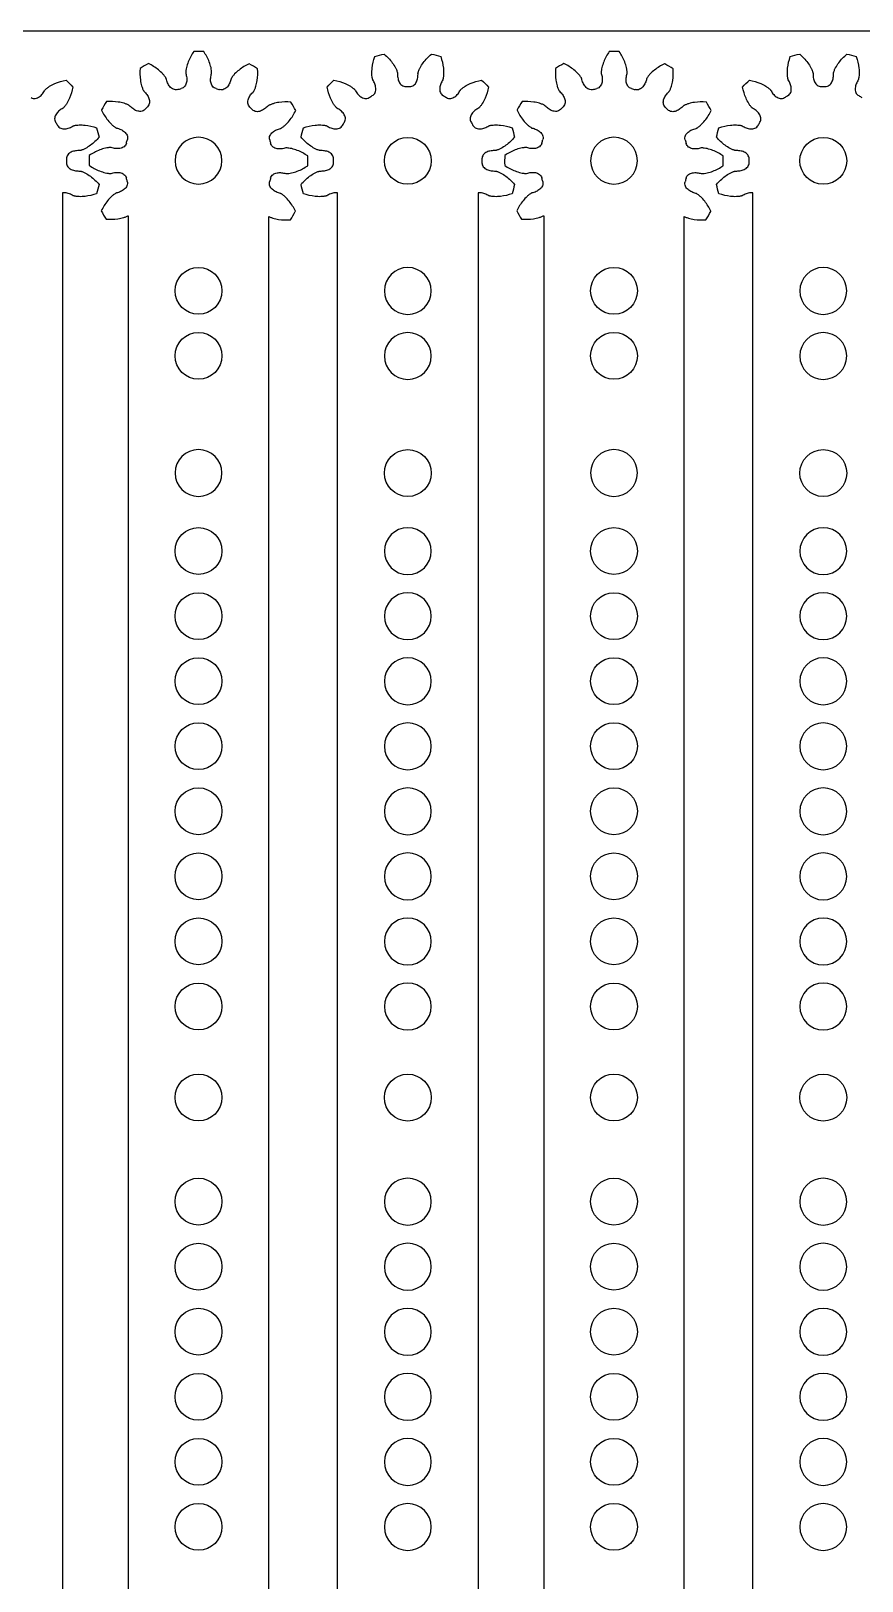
# Model space of a CAD drawing. Header units: millimetres. Extents: x 919 to 1726, y -261 to 19.
# Drawn here: x 1529.1 to 1582.3, y -115.8 to -16.5 of the extents above; entities that cross this region are included whole.
import ezdxf

# ---------------------------------------------------------------- set-up
doc = ezdxf.new("R2010")
doc.units = ezdxf.units.MM
doc.layers.add('1', color=7, linetype='CONTINUOUS', true_color=0xffffff)

msp = doc.modelspace()

# ---------------------------------------------------------------- linework, layer by layer
at = {"layer": '1', "color": 3, "linetype": 'CONTINUOUS'}
for p, q in [((1475.809, -16.515), (1725.809, -16.515)), ((1531.112, -26.88), (1531.112, -149.828)), ((1548.712, -149.828), (1548.712, -26.88)), ((1557.712, -26.88), (1557.712, -149.828)), ((1575.312, -149.828), (1575.312, -26.88)), ((1535.314, -28.346), (1535.314, -149.822)), ((1544.314, -149.822), (1544.314, -28.391)), ((1561.914, -28.346), (1561.914, -149.822)), ((1570.914, -149.822), (1570.914, -28.391))]:
    msp.add_line(p, q, dxfattribs=at)
at = {"layer": '1', "color": 3, "linetype": 'CONTINUOUS', "extrusion": (0, 0, -1)}
for centre in [(-1539.814, -24.822), (-1566.414, -24.822), (-1553.212, -33.162), (-1579.812, -33.162), (-1553.212, -37.328), (-1579.812, -37.328), (-1539.814, -44.822), (-1566.414, -44.822), (-1553.212, -49.828), (-1579.812, -49.828), (-1553.212, -53.995), (-1579.812, -53.995), (-1553.212, -58.162), (-1579.812, -58.162), (-1553.212, -62.328), (-1579.812, -62.328), (-1553.212, -66.495), (-1579.812, -66.495), (-1553.212, -70.662), (-1579.812, -70.662), (-1553.212, -74.828), (-1579.812, -74.828), (-1553.212, -78.995), (-1579.812, -78.995), (-1553.212, -91.495), (-1579.812, -91.495), (-1553.212, -95.662), (-1579.812, -95.662), (-1553.212, -99.828), (-1579.812, -99.828), (-1553.212, -103.995), (-1579.812, -103.995), (-1553.212, -108.162), (-1579.812, -108.162), (-1553.212, -112.328), (-1579.812, -112.328)]:
    msp.add_circle(centre, 1.5, dxfattribs=at)
at = {"layer": '1', "color": 3, "linetype": 'CONTINUOUS'}
for centre in [(1553.212, -24.828), (1579.812, -24.828), (1539.814, -33.155), (1566.414, -33.155), (1539.814, -37.322), (1566.414, -37.322), (1553.212, -44.828), (1579.812, -44.828), (1539.814, -49.822), (1566.414, -49.822), (1539.814, -53.989), (1566.414, -53.989), (1539.814, -58.155), (1566.414, -58.155), (1539.814, -62.322), (1566.414, -62.322), (1539.814, -66.489), (1566.414, -66.489), (1539.814, -70.655), (1566.414, -70.655), (1539.814, -74.822), (1566.414, -74.822), (1539.814, -78.989), (1566.414, -78.989), (1539.814, -84.822), (1553.212, -84.828), (1566.414, -84.822), (1579.812, -84.828), (1539.814, -91.489), (1566.414, -91.489), (1539.814, -95.655), (1566.414, -95.655), (1539.814, -99.822), (1566.414, -99.822), (1539.814, -103.989), (1566.414, -103.989), (1539.814, -108.155), (1566.414, -108.155), (1539.814, -112.322), (1566.414, -112.322)]:
    msp.add_circle(centre, 1.5, dxfattribs=at)
at = {"layer": '1', "color": 3, "linetype": 'CONTINUOUS', "extrusion": (0, 0, -1)}
for centre, start, end in [((-1539.814, -24.822), 73.73832, 76.53408), ((-1539.814, -24.822), 103.73832, 106.53408), ((-1553.212, -24.828), 58.53402, 61.46598), ((-1553.212, -24.828), 88.53402, 91.46598), ((-1553.212, -24.828), 118.53402, 121.46598), ((-1566.414, -24.822), 73.73832, 76.53408), ((-1566.414, -24.822), 103.73832, 106.53408), ((-1579.812, -24.828), 58.53402, 61.46598), ((-1579.812, -24.828), 88.53402, 91.46598), ((-1579.812, -24.828), 118.53402, 121.46598), ((-1539.814, -24.822), 43.73832, 46.67028), ((-1539.814, -24.822), 133.73832, 136.53408), ((-1566.414, -24.822), 43.73832, 46.67028), ((-1566.414, -24.822), 133.73832, 136.53408), ((-1526.612, -24.828), 148.53402, 151.46598), ((-1553.212, -24.828), 28.53402, 31.46598), ((-1553.212, -24.828), 148.53402, 151.46598), ((-1579.812, -24.828), 28.53402, 31.46598), ((-1539.814, -24.822), 13.73832, 16.53408), ((-1539.814, -24.822), 163.73832, 166.53408), ((-1566.414, -24.822), 13.73832, 16.53408), ((-1566.414, -24.822), 163.73832, 166.53408), ((-1526.612, -24.828), 178.53402, 181.46598), ((-1553.212, -24.828), 358.53402, 1.46598), ((-1553.212, -24.828), 178.53402, 181.46598), ((-1579.812, -24.828), 358.53402, 1.46598), ((-1539.814, -24.822), 343.73832, 346.53408), ((-1539.814, -24.822), 193.60212, 196.53408), ((-1566.414, -24.822), 343.73832, 346.53408), ((-1566.414, -24.822), 193.60212, 196.53408)]:
    msp.add_arc(centre, 4.75, start, end, dxfattribs=at)
at = {"layer": '1', "color": 6, "linetype": 'CONTINUOUS'}
for points, knots in [([(1539.512, -17.828), (1539.371, -18.038), (1539.188, -18.371), (1539.05, -18.792), (1539.01, -19.01), (1539, -19.12), (1538.998, -19.175), (1538.998, -19.206), (1538.999, -19.222), (1539, -19.23)], [0, 0, 0, 0, 0.5, 0.75, 0.875, 0.9375, 0.96875, 0.984375, 1, 1, 1, 1]), ([(1540.654, -19.234), (1540.655, -19.226), (1540.656, -19.21), (1540.656, -19.179), (1540.655, -19.124), (1540.645, -19.014), (1540.606, -18.796), (1540.47, -18.375), (1540.289, -18.04), (1540.149, -17.83)], [0, 0, 0, 0, 0.015625, 0.03125, 0.0625, 0.125, 0.25, 0.5, 1, 1, 1, 1]), ([(1566.112, -17.828), (1565.971, -18.038), (1565.788, -18.371), (1565.65, -18.792), (1565.61, -19.01), (1565.6, -19.12), (1565.598, -19.175), (1565.598, -19.206), (1565.599, -19.222), (1565.6, -19.23)], [0, 0, 0, 0, 0.5, 0.75, 0.875, 0.9375, 0.96875, 0.984375, 1, 1, 1, 1]), ([(1567.254, -19.234), (1567.255, -19.226), (1567.256, -19.21), (1567.256, -19.179), (1567.255, -19.124), (1567.245, -19.014), (1567.206, -18.796), (1567.07, -18.375), (1566.889, -18.04), (1566.749, -17.83)], [0, 0, 0, 0, 0.015625, 0.03125, 0.0625, 0.125, 0.25, 0.5, 1, 1, 1, 1]), ([(1537.747, -19.562), (1537.744, -19.555), (1537.737, -19.541), (1537.722, -19.514), (1537.693, -19.466), (1537.629, -19.376), (1537.487, -19.207), (1537.159, -18.91), (1536.834, -18.711), (1536.608, -18.599)], [0, 0, 0, 0, 0.015625, 0.03125, 0.0625, 0.125, 0.25, 0.5, 1, 1, 1, 1]), ([(1543.049, -18.614), (1542.822, -18.725), (1542.497, -18.923), (1542.167, -19.219), (1542.024, -19.386), (1541.96, -19.477), (1541.931, -19.524), (1541.916, -19.551), (1541.908, -19.565), (1541.905, -19.572)], [0, 0, 0, 0, 0.5, 0.75, 0.875, 0.9375, 0.96875, 0.984375, 1, 1, 1, 1]), ([(1550.972, -19.64), (1550.97, -19.633), (1550.965, -19.618), (1550.956, -19.587), (1550.943, -19.534), (1550.925, -19.425), (1550.907, -19.204), (1550.93, -18.762), (1551.021, -18.393), (1551.102, -18.154)], [0, 0, 0, 0, 0.015625, 0.03125, 0.0625, 0.125, 0.25, 0.5, 1, 1, 1, 1]), ([(1551.702, -17.993), (1551.891, -18.159), (1552.155, -18.434), (1552.396, -18.806), (1552.491, -19.005), (1552.529, -19.109), (1552.545, -19.162), (1552.552, -19.192), (1552.556, -19.208), (1552.557, -19.215)], [0, 0, 0, 0, 0.5, 0.75, 0.875, 0.9375, 0.96875, 0.984375, 1, 1, 1, 1]), ([(1553.866, -19.215), (1553.868, -19.208), (1553.871, -19.192), (1553.879, -19.162), (1553.895, -19.109), (1553.933, -19.005), (1554.028, -18.806), (1554.269, -18.434), (1554.532, -18.159), (1554.722, -17.993)], [0, 0, 0, 0, 0.015625, 0.03125, 0.0625, 0.125, 0.25, 0.5, 1, 1, 1, 1]), ([(1555.322, -18.154), (1555.403, -18.393), (1555.493, -18.762), (1555.516, -19.204), (1555.499, -19.425), (1555.48, -19.534), (1555.467, -19.587), (1555.459, -19.618), (1555.454, -19.633), (1555.451, -19.64)], [0, 0, 0, 0, 0.5, 0.75, 0.875, 0.9375, 0.96875, 0.984375, 1, 1, 1, 1]), ([(1564.347, -19.562), (1564.344, -19.555), (1564.337, -19.541), (1564.322, -19.514), (1564.293, -19.466), (1564.229, -19.376), (1564.087, -19.207), (1563.759, -18.91), (1563.434, -18.711), (1563.208, -18.599)], [0, 0, 0, 0, 0.015625, 0.03125, 0.0625, 0.125, 0.25, 0.5, 1, 1, 1, 1]), ([(1569.649, -18.614), (1569.422, -18.725), (1569.097, -18.923), (1568.767, -19.219), (1568.624, -19.386), (1568.56, -19.477), (1568.531, -19.524), (1568.516, -19.551), (1568.508, -19.565), (1568.505, -19.572)], [0, 0, 0, 0, 0.5, 0.75, 0.875, 0.9375, 0.96875, 0.984375, 1, 1, 1, 1]), ([(1577.572, -19.64), (1577.57, -19.633), (1577.565, -19.618), (1577.556, -19.587), (1577.543, -19.534), (1577.525, -19.425), (1577.507, -19.204), (1577.53, -18.762), (1577.621, -18.393), (1577.702, -18.154)], [0, 0, 0, 0, 0.015625, 0.03125, 0.0625, 0.125, 0.25, 0.5, 1, 1, 1, 1]), ([(1578.302, -17.993), (1578.491, -18.159), (1578.755, -18.434), (1578.996, -18.806), (1579.091, -19.005), (1579.129, -19.109), (1579.145, -19.162), (1579.152, -19.192), (1579.156, -19.208), (1579.157, -19.215)], [0, 0, 0, 0, 0.5, 0.75, 0.875, 0.9375, 0.96875, 0.984375, 1, 1, 1, 1]), ([(1580.466, -19.215), (1580.468, -19.208), (1580.471, -19.192), (1580.479, -19.162), (1580.495, -19.109), (1580.533, -19.005), (1580.628, -18.806), (1580.869, -18.434), (1581.132, -18.159), (1581.322, -17.993)], [0, 0, 0, 0, 0.015625, 0.03125, 0.0625, 0.125, 0.25, 0.5, 1, 1, 1, 1]), ([(1581.922, -18.154), (1582.003, -18.393), (1582.093, -18.762), (1582.116, -19.204), (1582.099, -19.425), (1582.08, -19.534), (1582.067, -19.587), (1582.059, -19.618), (1582.054, -19.633), (1582.051, -19.64)], [0, 0, 0, 0, 0.5, 0.75, 0.875, 0.9375, 0.96875, 0.984375, 1, 1, 1, 1]), ([(1529.985, -20.295), (1529.99, -20.289), (1530.001, -20.277), (1530.023, -20.254), (1530.063, -20.217), (1530.148, -20.146), (1530.33, -20.021), (1530.724, -19.82), (1531.09, -19.713), (1531.337, -19.664)], [0, 0, 0, 0, 0.015625, 0.03125, 0.0625, 0.125, 0.25, 0.5, 1, 1, 1, 1]), ([(1536.069, -18.908), (1536.052, -19.159), (1536.059, -19.54), (1536.149, -19.973), (1536.222, -20.182), (1536.268, -20.282), (1536.294, -20.331), (1536.31, -20.358), (1536.319, -20.371), (1536.323, -20.378)], [0, 0, 0, 0, 0.5, 0.75, 0.875, 0.9375, 0.96875, 0.984375, 1, 1, 1, 1]), ([(1538.484, -20.262), (1538.438, -20.275), (1538.343, -20.285), (1538.156, -20.238), (1537.969, -20.083), (1537.826, -19.835), (1537.769, -19.654), (1537.747, -19.562)], [0, 0, 0, 0, 0.125, 0.25, 0.5, 0.75, 1, 1, 1, 1]), ([(1539, -19.23), (1539.027, -19.321), (1539.067, -19.506), (1539.066, -19.792), (1538.98, -20.02), (1538.841, -20.153), (1538.754, -20.192), (1538.708, -20.203)], [0, 0, 0, 0, 0.25, 0.5, 0.75, 0.875, 1, 1, 1, 1]), ([(1540.942, -20.208), (1540.896, -20.197), (1540.808, -20.157), (1540.67, -20.024), (1540.585, -19.796), (1540.585, -19.51), (1540.626, -19.324), (1540.654, -19.234)], [0, 0, 0, 0, 0.125, 0.25, 0.5, 0.75, 1, 1, 1, 1]), ([(1541.905, -19.572), (1541.883, -19.664), (1541.825, -19.845), (1541.681, -20.092), (1541.493, -20.246), (1541.306, -20.292), (1541.211, -20.282), (1541.165, -20.268)], [0, 0, 0, 0, 0.25, 0.5, 0.75, 0.875, 1, 1, 1, 1]), ([(1543.335, -20.403), (1543.34, -20.396), (1543.349, -20.383), (1543.365, -20.356), (1543.391, -20.308), (1543.438, -20.207), (1543.512, -19.999), (1543.606, -19.567), (1543.616, -19.186), (1543.6, -18.934)], [0, 0, 0, 0, 0.015625, 0.03125, 0.0625, 0.125, 0.25, 0.5, 1, 1, 1, 1]), ([(1548.486, -19.664), (1548.734, -19.713), (1549.099, -19.82), (1549.494, -20.021), (1549.676, -20.146), (1549.761, -20.217), (1549.801, -20.254), (1549.823, -20.277), (1549.833, -20.289), (1549.839, -20.295)], [0, 0, 0, 0, 0.5, 0.75, 0.875, 0.9375, 0.96875, 0.984375, 1, 1, 1, 1]), ([(1550.943, -20.655), (1550.984, -20.633), (1551.059, -20.572), (1551.158, -20.408), (1551.182, -20.166), (1551.109, -19.889), (1551.022, -19.721), (1550.972, -19.64)], [0, 0, 0, 0, 0.125, 0.25, 0.5, 0.75, 1, 1, 1, 1]), ([(1552.557, -19.215), (1552.554, -19.31), (1552.563, -19.5), (1552.638, -19.776), (1552.78, -19.973), (1552.948, -20.066), (1553.043, -20.081), (1553.09, -20.08)], [0, 0, 0, 0, 0.25, 0.5, 0.75, 0.875, 1, 1, 1, 1]), ([(1553.333, -20.08), (1553.381, -20.081), (1553.476, -20.066), (1553.644, -19.973), (1553.785, -19.776), (1553.86, -19.5), (1553.869, -19.31), (1553.866, -19.215)], [0, 0, 0, 0, 0.125, 0.25, 0.5, 0.75, 1, 1, 1, 1]), ([(1555.451, -19.64), (1555.402, -19.721), (1555.315, -19.889), (1555.241, -20.166), (1555.265, -20.408), (1555.365, -20.572), (1555.439, -20.633), (1555.481, -20.655)], [0, 0, 0, 0, 0.25, 0.5, 0.75, 0.875, 1, 1, 1, 1]), ([(1556.585, -20.295), (1556.59, -20.289), (1556.601, -20.277), (1556.623, -20.254), (1556.663, -20.217), (1556.748, -20.146), (1556.93, -20.021), (1557.324, -19.82), (1557.69, -19.713), (1557.937, -19.664)], [0, 0, 0, 0, 0.015625, 0.03125, 0.0625, 0.125, 0.25, 0.5, 1, 1, 1, 1]), ([(1562.669, -18.908), (1562.652, -19.159), (1562.659, -19.54), (1562.749, -19.973), (1562.822, -20.182), (1562.868, -20.282), (1562.894, -20.331), (1562.91, -20.358), (1562.919, -20.371), (1562.923, -20.378)], [0, 0, 0, 0, 0.5, 0.75, 0.875, 0.9375, 0.96875, 0.984375, 1, 1, 1, 1]), ([(1565.084, -20.262), (1565.038, -20.275), (1564.943, -20.285), (1564.756, -20.238), (1564.569, -20.083), (1564.426, -19.835), (1564.369, -19.654), (1564.347, -19.562)], [0, 0, 0, 0, 0.125, 0.25, 0.5, 0.75, 1, 1, 1, 1]), ([(1565.6, -19.23), (1565.627, -19.321), (1565.667, -19.506), (1565.666, -19.792), (1565.58, -20.02), (1565.441, -20.153), (1565.354, -20.192), (1565.308, -20.203)], [0, 0, 0, 0, 0.25, 0.5, 0.75, 0.875, 1, 1, 1, 1]), ([(1567.542, -20.208), (1567.496, -20.197), (1567.408, -20.157), (1567.27, -20.024), (1567.185, -19.796), (1567.185, -19.51), (1567.226, -19.324), (1567.254, -19.234)], [0, 0, 0, 0, 0.125, 0.25, 0.5, 0.75, 1, 1, 1, 1]), ([(1568.505, -19.572), (1568.483, -19.664), (1568.425, -19.845), (1568.281, -20.092), (1568.093, -20.246), (1567.906, -20.292), (1567.811, -20.282), (1567.765, -20.268)], [0, 0, 0, 0, 0.25, 0.5, 0.75, 0.875, 1, 1, 1, 1]), ([(1569.935, -20.403), (1569.94, -20.396), (1569.949, -20.383), (1569.965, -20.356), (1569.991, -20.308), (1570.038, -20.207), (1570.112, -19.999), (1570.206, -19.567), (1570.216, -19.186), (1570.2, -18.934)], [0, 0, 0, 0, 0.015625, 0.03125, 0.0625, 0.125, 0.25, 0.5, 1, 1, 1, 1]), ([(1575.086, -19.664), (1575.334, -19.713), (1575.699, -19.82), (1576.094, -20.021), (1576.276, -20.146), (1576.361, -20.217), (1576.401, -20.254), (1576.423, -20.277), (1576.433, -20.289), (1576.439, -20.295)], [0, 0, 0, 0, 0.5, 0.75, 0.875, 0.9375, 0.96875, 0.984375, 1, 1, 1, 1]), ([(1577.543, -20.655), (1577.584, -20.633), (1577.659, -20.572), (1577.758, -20.408), (1577.782, -20.166), (1577.709, -19.889), (1577.622, -19.721), (1577.572, -19.64)], [0, 0, 0, 0, 0.125, 0.25, 0.5, 0.75, 1, 1, 1, 1]), ([(1579.157, -19.215), (1579.154, -19.31), (1579.163, -19.5), (1579.238, -19.776), (1579.38, -19.973), (1579.548, -20.066), (1579.643, -20.081), (1579.69, -20.08)], [0, 0, 0, 0, 0.25, 0.5, 0.75, 0.875, 1, 1, 1, 1]), ([(1579.933, -20.08), (1579.981, -20.081), (1580.076, -20.066), (1580.244, -19.973), (1580.385, -19.776), (1580.46, -19.5), (1580.469, -19.31), (1580.466, -19.215)], [0, 0, 0, 0, 0.125, 0.25, 0.5, 0.75, 1, 1, 1, 1]), ([(1582.051, -19.64), (1582.002, -19.721), (1581.915, -19.889), (1581.841, -20.166), (1581.865, -20.408), (1581.965, -20.572), (1582.039, -20.633), (1582.081, -20.655)], [0, 0, 0, 0, 0.25, 0.5, 0.75, 0.875, 1, 1, 1, 1]), ([(1529.091, -20.777), (1529.132, -20.801), (1529.221, -20.836), (1529.413, -20.84), (1529.635, -20.739), (1529.838, -20.538), (1529.94, -20.378), (1529.985, -20.295)], [0, 0, 0, 0, 0.125, 0.25, 0.5, 0.75, 1, 1, 1, 1]), ([(1531.776, -20.103), (1531.727, -20.35), (1531.621, -20.716), (1531.42, -21.11), (1531.294, -21.292), (1531.224, -21.377), (1531.186, -21.417), (1531.163, -21.439), (1531.151, -21.45), (1531.145, -21.455)], [0, 0, 0, 0, 0.5, 0.75, 0.875, 0.9375, 0.96875, 0.984375, 1, 1, 1, 1]), ([(1536.323, -20.378), (1536.392, -20.443), (1536.519, -20.584), (1536.661, -20.832), (1536.699, -21.073), (1536.645, -21.257), (1536.589, -21.334), (1536.554, -21.367)], [0, 0, 0, 0, 0.25, 0.5, 0.75, 0.875, 1, 1, 1, 1]), ([(1543.098, -21.39), (1543.063, -21.357), (1543.007, -21.279), (1542.955, -21.095), (1542.995, -20.855), (1543.138, -20.607), (1543.266, -20.467), (1543.335, -20.403)], [0, 0, 0, 0, 0.125, 0.25, 0.5, 0.75, 1, 1, 1, 1]), ([(1548.678, -21.455), (1548.672, -21.45), (1548.661, -21.439), (1548.638, -21.417), (1548.6, -21.377), (1548.529, -21.292), (1548.404, -21.11), (1548.203, -20.716), (1548.096, -20.35), (1548.047, -20.103)], [0, 0, 0, 0, 0.015625, 0.03125, 0.0625, 0.125, 0.25, 0.5, 1, 1, 1, 1]), ([(1549.839, -20.295), (1549.883, -20.378), (1549.986, -20.538), (1550.189, -20.739), (1550.41, -20.84), (1550.602, -20.836), (1550.692, -20.801), (1550.732, -20.777)], [0, 0, 0, 0, 0.25, 0.5, 0.75, 0.875, 1, 1, 1, 1]), ([(1555.691, -20.777), (1555.732, -20.801), (1555.821, -20.836), (1556.013, -20.84), (1556.235, -20.739), (1556.438, -20.538), (1556.54, -20.378), (1556.585, -20.295)], [0, 0, 0, 0, 0.125, 0.25, 0.5, 0.75, 1, 1, 1, 1]), ([(1558.376, -20.103), (1558.327, -20.35), (1558.221, -20.716), (1558.02, -21.11), (1557.894, -21.292), (1557.824, -21.377), (1557.786, -21.417), (1557.763, -21.439), (1557.751, -21.45), (1557.745, -21.455)], [0, 0, 0, 0, 0.5, 0.75, 0.875, 0.9375, 0.96875, 0.984375, 1, 1, 1, 1]), ([(1562.923, -20.378), (1562.992, -20.443), (1563.119, -20.584), (1563.261, -20.832), (1563.299, -21.073), (1563.245, -21.257), (1563.189, -21.334), (1563.154, -21.367)], [0, 0, 0, 0, 0.25, 0.5, 0.75, 0.875, 1, 1, 1, 1]), ([(1569.698, -21.39), (1569.663, -21.357), (1569.607, -21.279), (1569.555, -21.095), (1569.595, -20.855), (1569.738, -20.607), (1569.866, -20.467), (1569.935, -20.403)], [0, 0, 0, 0, 0.125, 0.25, 0.5, 0.75, 1, 1, 1, 1]), ([(1575.278, -21.455), (1575.272, -21.45), (1575.261, -21.439), (1575.238, -21.417), (1575.2, -21.377), (1575.129, -21.292), (1575.004, -21.11), (1574.803, -20.716), (1574.696, -20.35), (1574.647, -20.103)], [0, 0, 0, 0, 0.015625, 0.03125, 0.0625, 0.125, 0.25, 0.5, 1, 1, 1, 1]), ([(1576.439, -20.295), (1576.483, -20.378), (1576.586, -20.538), (1576.789, -20.739), (1577.01, -20.84), (1577.202, -20.836), (1577.292, -20.801), (1577.332, -20.777)], [0, 0, 0, 0, 0.25, 0.5, 0.75, 0.875, 1, 1, 1, 1]), ([(1531.145, -21.455), (1531.062, -21.5), (1530.902, -21.602), (1530.701, -21.805), (1530.6, -22.027), (1530.604, -22.219), (1530.639, -22.309), (1530.663, -22.349)], [0, 0, 0, 0, 0.25, 0.5, 0.75, 0.875, 1, 1, 1, 1]), ([(1533.606, -21.587), (1533.717, -21.813), (1533.914, -22.139), (1534.21, -22.468), (1534.378, -22.612), (1534.468, -22.676), (1534.515, -22.705), (1534.543, -22.72), (1534.557, -22.727), (1534.564, -22.731)], [0, 0, 0, 0, 0.5, 0.75, 0.875, 0.9375, 0.96875, 0.984375, 1, 1, 1, 1]), ([(1535.394, -21.3), (1535.388, -21.296), (1535.375, -21.287), (1535.348, -21.271), (1535.299, -21.244), (1535.199, -21.198), (1534.991, -21.123), (1534.558, -21.03), (1534.178, -21.02), (1533.926, -21.036)], [0, 0, 0, 0, 0.015625, 0.03125, 0.0625, 0.125, 0.25, 0.5, 1, 1, 1, 1]), ([(1536.382, -21.538), (1536.349, -21.572), (1536.271, -21.628), (1536.087, -21.681), (1535.847, -21.641), (1535.599, -21.497), (1535.459, -21.369), (1535.394, -21.3)], [0, 0, 0, 0, 0.125, 0.25, 0.5, 0.75, 1, 1, 1, 1]), ([(1544.25, -21.321), (1544.185, -21.39), (1544.044, -21.518), (1543.796, -21.659), (1543.556, -21.699), (1543.371, -21.645), (1543.294, -21.589), (1543.261, -21.554)], [0, 0, 0, 0, 0.25, 0.5, 0.75, 0.875, 1, 1, 1, 1]), ([(1545.719, -21.064), (1545.467, -21.047), (1545.087, -21.055), (1544.654, -21.146), (1544.445, -21.22), (1544.345, -21.266), (1544.296, -21.292), (1544.269, -21.308), (1544.256, -21.317), (1544.25, -21.321)], [0, 0, 0, 0, 0.5, 0.75, 0.875, 0.9375, 0.96875, 0.984375, 1, 1, 1, 1]), ([(1545.073, -22.756), (1545.08, -22.752), (1545.094, -22.745), (1545.122, -22.73), (1545.169, -22.701), (1545.26, -22.638), (1545.428, -22.495), (1545.726, -22.167), (1545.924, -21.842), (1546.037, -21.616)], [0, 0, 0, 0, 0.015625, 0.03125, 0.0625, 0.125, 0.25, 0.5, 1, 1, 1, 1]), ([(1549.16, -22.349), (1549.185, -22.309), (1549.219, -22.219), (1549.223, -22.027), (1549.123, -21.805), (1548.921, -21.602), (1548.762, -21.5), (1548.678, -21.455)], [0, 0, 0, 0, 0.125, 0.25, 0.5, 0.75, 1, 1, 1, 1]), ([(1557.745, -21.455), (1557.662, -21.5), (1557.502, -21.602), (1557.301, -21.805), (1557.2, -22.027), (1557.204, -22.219), (1557.239, -22.309), (1557.263, -22.349)], [0, 0, 0, 0, 0.25, 0.5, 0.75, 0.875, 1, 1, 1, 1]), ([(1560.206, -21.587), (1560.317, -21.813), (1560.514, -22.139), (1560.81, -22.468), (1560.978, -22.612), (1561.068, -22.676), (1561.115, -22.705), (1561.143, -22.72), (1561.157, -22.727), (1561.164, -22.731)], [0, 0, 0, 0, 0.5, 0.75, 0.875, 0.9375, 0.96875, 0.984375, 1, 1, 1, 1]), ([(1561.994, -21.3), (1561.988, -21.296), (1561.975, -21.287), (1561.948, -21.271), (1561.899, -21.244), (1561.799, -21.198), (1561.591, -21.123), (1561.158, -21.03), (1560.778, -21.02), (1560.526, -21.036)], [0, 0, 0, 0, 0.015625, 0.03125, 0.0625, 0.125, 0.25, 0.5, 1, 1, 1, 1]), ([(1562.982, -21.538), (1562.949, -21.572), (1562.871, -21.628), (1562.687, -21.681), (1562.447, -21.641), (1562.199, -21.497), (1562.059, -21.369), (1561.994, -21.3)], [0, 0, 0, 0, 0.125, 0.25, 0.5, 0.75, 1, 1, 1, 1]), ([(1570.85, -21.321), (1570.785, -21.39), (1570.644, -21.518), (1570.396, -21.659), (1570.156, -21.699), (1569.971, -21.645), (1569.894, -21.589), (1569.861, -21.554)], [0, 0, 0, 0, 0.25, 0.5, 0.75, 0.875, 1, 1, 1, 1]), ([(1572.319, -21.064), (1572.067, -21.047), (1571.687, -21.055), (1571.254, -21.146), (1571.045, -21.22), (1570.945, -21.266), (1570.896, -21.292), (1570.869, -21.308), (1570.856, -21.317), (1570.85, -21.321)], [0, 0, 0, 0, 0.5, 0.75, 0.875, 0.9375, 0.96875, 0.984375, 1, 1, 1, 1]), ([(1571.673, -22.756), (1571.68, -22.752), (1571.694, -22.745), (1571.722, -22.73), (1571.769, -22.701), (1571.86, -22.638), (1572.028, -22.495), (1572.326, -22.167), (1572.524, -21.842), (1572.637, -21.616)], [0, 0, 0, 0, 0.015625, 0.03125, 0.0625, 0.125, 0.25, 0.5, 1, 1, 1, 1]), ([(1575.76, -22.349), (1575.785, -22.309), (1575.819, -22.219), (1575.823, -22.027), (1575.723, -21.805), (1575.521, -21.602), (1575.362, -21.5), (1575.278, -21.455)], [0, 0, 0, 0, 0.125, 0.25, 0.5, 0.75, 1, 1, 1, 1]), ([(1530.785, -22.559), (1530.807, -22.601), (1530.868, -22.676), (1531.032, -22.775), (1531.274, -22.799), (1531.551, -22.726), (1531.72, -22.639), (1531.8, -22.589)], [0, 0, 0, 0, 0.125, 0.25, 0.5, 0.75, 1, 1, 1, 1]), ([(1531.8, -22.589), (1531.807, -22.586), (1531.822, -22.581), (1531.853, -22.573), (1531.906, -22.56), (1532.015, -22.541), (1532.236, -22.524), (1532.678, -22.547), (1533.048, -22.637), (1533.286, -22.719)], [0, 0, 0, 0, 0.015625, 0.03125, 0.0625, 0.125, 0.25, 0.5, 1, 1, 1, 1]), ([(1534.564, -22.731), (1534.656, -22.753), (1534.837, -22.81), (1535.084, -22.955), (1535.238, -23.143), (1535.284, -23.329), (1535.274, -23.425), (1535.26, -23.47)], [0, 0, 0, 0, 0.25, 0.5, 0.75, 0.875, 1, 1, 1, 1]), ([(1544.374, -23.492), (1544.36, -23.446), (1544.351, -23.351), (1544.397, -23.165), (1544.552, -22.977), (1544.8, -22.834), (1544.981, -22.777), (1545.073, -22.756)], [0, 0, 0, 0, 0.125, 0.25, 0.5, 0.75, 1, 1, 1, 1]), ([(1546.537, -22.719), (1546.776, -22.637), (1547.146, -22.547), (1547.588, -22.524), (1547.808, -22.541), (1547.917, -22.56), (1547.971, -22.573), (1548.001, -22.581), (1548.016, -22.586), (1548.024, -22.589)], [0, 0, 0, 0, 0.5, 0.75, 0.875, 0.9375, 0.96875, 0.984375, 1, 1, 1, 1]), ([(1548.024, -22.589), (1548.104, -22.639), (1548.273, -22.726), (1548.549, -22.799), (1548.792, -22.775), (1548.956, -22.676), (1549.016, -22.601), (1549.039, -22.559)], [0, 0, 0, 0, 0.25, 0.5, 0.75, 0.875, 1, 1, 1, 1]), ([(1557.385, -22.559), (1557.407, -22.601), (1557.468, -22.676), (1557.632, -22.775), (1557.874, -22.799), (1558.151, -22.726), (1558.32, -22.639), (1558.4, -22.589)], [0, 0, 0, 0, 0.125, 0.25, 0.5, 0.75, 1, 1, 1, 1]), ([(1558.4, -22.589), (1558.407, -22.586), (1558.422, -22.581), (1558.453, -22.573), (1558.506, -22.56), (1558.615, -22.541), (1558.836, -22.524), (1559.278, -22.547), (1559.648, -22.637), (1559.886, -22.719)], [0, 0, 0, 0, 0.015625, 0.03125, 0.0625, 0.125, 0.25, 0.5, 1, 1, 1, 1]), ([(1561.164, -22.731), (1561.256, -22.753), (1561.437, -22.81), (1561.684, -22.955), (1561.838, -23.143), (1561.884, -23.329), (1561.874, -23.425), (1561.86, -23.47)], [0, 0, 0, 0, 0.25, 0.5, 0.75, 0.875, 1, 1, 1, 1]), ([(1570.974, -23.492), (1570.96, -23.446), (1570.951, -23.351), (1570.997, -23.165), (1571.152, -22.977), (1571.4, -22.834), (1571.581, -22.777), (1571.673, -22.756)], [0, 0, 0, 0, 0.125, 0.25, 0.5, 0.75, 1, 1, 1, 1]), ([(1573.137, -22.719), (1573.376, -22.637), (1573.746, -22.547), (1574.188, -22.524), (1574.408, -22.541), (1574.517, -22.56), (1574.571, -22.573), (1574.601, -22.581), (1574.616, -22.586), (1574.624, -22.589)], [0, 0, 0, 0, 0.5, 0.75, 0.875, 0.9375, 0.96875, 0.984375, 1, 1, 1, 1]), ([(1574.624, -22.589), (1574.704, -22.639), (1574.873, -22.726), (1575.149, -22.799), (1575.392, -22.775), (1575.556, -22.676), (1575.616, -22.601), (1575.639, -22.559)], [0, 0, 0, 0, 0.25, 0.5, 0.75, 0.875, 1, 1, 1, 1]), ([(1533.447, -23.318), (1533.281, -23.508), (1533.006, -23.771), (1532.634, -24.012), (1532.435, -24.107), (1532.331, -24.145), (1532.278, -24.161), (1532.248, -24.169), (1532.232, -24.172), (1532.225, -24.174)], [0, 0, 0, 0, 0.5, 0.75, 0.875, 0.9375, 0.96875, 0.984375, 1, 1, 1, 1]), ([(1535.2, -23.694), (1535.188, -23.74), (1535.149, -23.827), (1535.016, -23.965), (1534.788, -24.05), (1534.501, -24.05), (1534.316, -24.009), (1534.226, -23.982)], [0, 0, 0, 0, 0.125, 0.25, 0.5, 0.75, 1, 1, 1, 1]), ([(1545.406, -24.008), (1545.315, -24.035), (1545.13, -24.075), (1544.843, -24.074), (1544.616, -23.988), (1544.483, -23.85), (1544.444, -23.762), (1544.433, -23.716)], [0, 0, 0, 0, 0.25, 0.5, 0.75, 0.875, 1, 1, 1, 1]), ([(1547.599, -24.174), (1547.591, -24.172), (1547.576, -24.169), (1547.545, -24.161), (1547.492, -24.145), (1547.389, -24.107), (1547.189, -24.012), (1546.818, -23.771), (1546.543, -23.508), (1546.377, -23.318)], [0, 0, 0, 0, 0.015625, 0.03125, 0.0625, 0.125, 0.25, 0.5, 1, 1, 1, 1]), ([(1560.047, -23.318), (1559.881, -23.508), (1559.606, -23.771), (1559.234, -24.012), (1559.035, -24.107), (1558.931, -24.145), (1558.878, -24.161), (1558.848, -24.169), (1558.832, -24.172), (1558.825, -24.174)], [0, 0, 0, 0, 0.5, 0.75, 0.875, 0.9375, 0.96875, 0.984375, 1, 1, 1, 1]), ([(1561.8, -23.694), (1561.788, -23.74), (1561.749, -23.827), (1561.616, -23.965), (1561.388, -24.05), (1561.101, -24.05), (1560.916, -24.009), (1560.826, -23.982)], [0, 0, 0, 0, 0.125, 0.25, 0.5, 0.75, 1, 1, 1, 1]), ([(1572.006, -24.008), (1571.915, -24.035), (1571.73, -24.075), (1571.443, -24.074), (1571.216, -23.988), (1571.083, -23.85), (1571.044, -23.762), (1571.033, -23.716)], [0, 0, 0, 0, 0.25, 0.5, 0.75, 0.875, 1, 1, 1, 1]), ([(1574.199, -24.174), (1574.191, -24.172), (1574.176, -24.169), (1574.145, -24.161), (1574.092, -24.145), (1573.989, -24.107), (1573.789, -24.012), (1573.418, -23.771), (1573.143, -23.508), (1572.977, -23.318)], [0, 0, 0, 0, 0.015625, 0.03125, 0.0625, 0.125, 0.25, 0.5, 1, 1, 1, 1]), ([(1532.225, -24.174), (1532.13, -24.171), (1531.941, -24.18), (1531.664, -24.255), (1531.467, -24.397), (1531.374, -24.565), (1531.359, -24.66), (1531.36, -24.707)], [0, 0, 0, 0, 0.25, 0.5, 0.75, 0.875, 1, 1, 1, 1]), ([(1534.226, -23.982), (1534.218, -23.981), (1534.202, -23.98), (1534.17, -23.98), (1534.115, -23.981), (1534.005, -23.991), (1533.788, -24.03), (1533.366, -24.165), (1533.032, -24.347), (1532.822, -24.487)], [0, 0, 0, 0, 0.015625, 0.03125, 0.0625, 0.125, 0.25, 0.5, 1, 1, 1, 1]), ([(1546.807, -24.52), (1546.598, -24.379), (1546.264, -24.196), (1545.843, -24.059), (1545.626, -24.018), (1545.516, -24.008), (1545.461, -24.006), (1545.429, -24.007), (1545.414, -24.008), (1545.406, -24.008)], [0, 0, 0, 0, 0.5, 0.75, 0.875, 0.9375, 0.96875, 0.984375, 1, 1, 1, 1]), ([(1548.463, -24.707), (1548.465, -24.66), (1548.45, -24.565), (1548.357, -24.397), (1548.159, -24.255), (1547.883, -24.18), (1547.693, -24.171), (1547.599, -24.174)], [0, 0, 0, 0, 0.125, 0.25, 0.5, 0.75, 1, 1, 1, 1]), ([(1558.825, -24.174), (1558.73, -24.171), (1558.541, -24.18), (1558.264, -24.255), (1558.067, -24.397), (1557.974, -24.565), (1557.959, -24.66), (1557.96, -24.707)], [0, 0, 0, 0, 0.25, 0.5, 0.75, 0.875, 1, 1, 1, 1]), ([(1560.826, -23.982), (1560.818, -23.981), (1560.802, -23.98), (1560.77, -23.98), (1560.715, -23.981), (1560.605, -23.991), (1560.388, -24.03), (1559.966, -24.165), (1559.632, -24.347), (1559.422, -24.487)], [0, 0, 0, 0, 0.015625, 0.03125, 0.0625, 0.125, 0.25, 0.5, 1, 1, 1, 1]), ([(1573.407, -24.52), (1573.198, -24.379), (1572.864, -24.196), (1572.443, -24.059), (1572.226, -24.018), (1572.116, -24.008), (1572.061, -24.006), (1572.029, -24.007), (1572.014, -24.008), (1572.006, -24.008)], [0, 0, 0, 0, 0.5, 0.75, 0.875, 0.9375, 0.96875, 0.984375, 1, 1, 1, 1]), ([(1575.063, -24.707), (1575.065, -24.66), (1575.05, -24.565), (1574.957, -24.397), (1574.759, -24.255), (1574.483, -24.18), (1574.293, -24.171), (1574.199, -24.174)], [0, 0, 0, 0, 0.125, 0.25, 0.5, 0.75, 1, 1, 1, 1]), ([(1531.36, -24.95), (1531.359, -24.997), (1531.374, -25.092), (1531.467, -25.26), (1531.664, -25.402), (1531.941, -25.477), (1532.13, -25.486), (1532.225, -25.483)], [0, 0, 0, 0, 0.125, 0.25, 0.5, 0.75, 1, 1, 1, 1]), ([(1532.225, -25.483), (1532.232, -25.484), (1532.248, -25.488), (1532.278, -25.495), (1532.331, -25.511), (1532.435, -25.549), (1532.634, -25.644), (1533.006, -25.886), (1533.281, -26.149), (1533.447, -26.339)], [0, 0, 0, 0, 0.015625, 0.03125, 0.0625, 0.125, 0.25, 0.5, 1, 1, 1, 1]), ([(1532.82, -25.124), (1533.03, -25.265), (1533.363, -25.448), (1533.784, -25.585), (1534.001, -25.626), (1534.111, -25.636), (1534.167, -25.638), (1534.198, -25.637), (1534.214, -25.636), (1534.222, -25.636)], [0, 0, 0, 0, 0.5, 0.75, 0.875, 0.9375, 0.96875, 0.984375, 1, 1, 1, 1]), ([(1534.222, -25.636), (1534.312, -25.609), (1534.498, -25.568), (1534.784, -25.57), (1535.011, -25.656), (1535.144, -25.794), (1535.183, -25.882), (1535.194, -25.928)], [0, 0, 0, 0, 0.25, 0.5, 0.75, 0.875, 1, 1, 1, 1]), ([(1544.43, -25.939), (1544.442, -25.893), (1544.481, -25.805), (1544.614, -25.667), (1544.842, -25.582), (1545.128, -25.581), (1545.313, -25.622), (1545.404, -25.649)], [0, 0, 0, 0, 0.125, 0.25, 0.5, 0.75, 1, 1, 1, 1]), ([(1545.404, -25.649), (1545.412, -25.65), (1545.427, -25.65), (1545.459, -25.651), (1545.514, -25.649), (1545.624, -25.64), (1545.841, -25.6), (1546.263, -25.463), (1546.597, -25.281), (1546.806, -25.141)], [0, 0, 0, 0, 0.015625, 0.03125, 0.0625, 0.125, 0.25, 0.5, 1, 1, 1, 1]), ([(1546.377, -26.339), (1546.543, -26.149), (1546.818, -25.886), (1547.189, -25.644), (1547.389, -25.549), (1547.492, -25.511), (1547.545, -25.495), (1547.576, -25.488), (1547.591, -25.484), (1547.599, -25.483)], [0, 0, 0, 0, 0.5, 0.75, 0.875, 0.9375, 0.96875, 0.984375, 1, 1, 1, 1]), ([(1547.599, -25.483), (1547.693, -25.486), (1547.883, -25.477), (1548.159, -25.402), (1548.357, -25.26), (1548.45, -25.092), (1548.465, -24.997), (1548.463, -24.95)], [0, 0, 0, 0, 0.25, 0.5, 0.75, 0.875, 1, 1, 1, 1]), ([(1557.96, -24.95), (1557.959, -24.997), (1557.974, -25.092), (1558.067, -25.26), (1558.264, -25.402), (1558.541, -25.477), (1558.73, -25.486), (1558.825, -25.483)], [0, 0, 0, 0, 0.125, 0.25, 0.5, 0.75, 1, 1, 1, 1]), ([(1558.825, -25.483), (1558.832, -25.484), (1558.848, -25.488), (1558.878, -25.495), (1558.931, -25.511), (1559.035, -25.549), (1559.234, -25.644), (1559.606, -25.886), (1559.881, -26.149), (1560.047, -26.339)], [0, 0, 0, 0, 0.015625, 0.03125, 0.0625, 0.125, 0.25, 0.5, 1, 1, 1, 1]), ([(1559.42, -25.124), (1559.63, -25.265), (1559.963, -25.448), (1560.384, -25.585), (1560.601, -25.626), (1560.711, -25.636), (1560.767, -25.638), (1560.798, -25.637), (1560.814, -25.636), (1560.822, -25.636)], [0, 0, 0, 0, 0.5, 0.75, 0.875, 0.9375, 0.96875, 0.984375, 1, 1, 1, 1]), ([(1560.822, -25.636), (1560.912, -25.609), (1561.098, -25.568), (1561.384, -25.57), (1561.611, -25.656), (1561.744, -25.794), (1561.783, -25.882), (1561.794, -25.928)], [0, 0, 0, 0, 0.25, 0.5, 0.75, 0.875, 1, 1, 1, 1]), ([(1571.03, -25.939), (1571.042, -25.893), (1571.081, -25.805), (1571.214, -25.667), (1571.442, -25.582), (1571.728, -25.581), (1571.913, -25.622), (1572.004, -25.649)], [0, 0, 0, 0, 0.125, 0.25, 0.5, 0.75, 1, 1, 1, 1]), ([(1572.004, -25.649), (1572.012, -25.65), (1572.027, -25.65), (1572.059, -25.651), (1572.114, -25.649), (1572.224, -25.64), (1572.441, -25.6), (1572.863, -25.463), (1573.197, -25.281), (1573.406, -25.141)], [0, 0, 0, 0, 0.015625, 0.03125, 0.0625, 0.125, 0.25, 0.5, 1, 1, 1, 1]), ([(1572.977, -26.339), (1573.143, -26.149), (1573.418, -25.886), (1573.789, -25.644), (1573.989, -25.549), (1574.092, -25.511), (1574.145, -25.495), (1574.176, -25.488), (1574.191, -25.484), (1574.199, -25.483)], [0, 0, 0, 0, 0.5, 0.75, 0.875, 0.9375, 0.96875, 0.984375, 1, 1, 1, 1]), ([(1574.199, -25.483), (1574.293, -25.486), (1574.483, -25.477), (1574.759, -25.402), (1574.957, -25.26), (1575.05, -25.092), (1575.065, -24.997), (1575.063, -24.95)], [0, 0, 0, 0, 0.25, 0.5, 0.75, 0.875, 1, 1, 1, 1]), ([(1535.254, -26.152), (1535.267, -26.197), (1535.277, -26.293), (1535.23, -26.479), (1535.075, -26.667), (1534.827, -26.81), (1534.646, -26.867), (1534.554, -26.888)], [0, 0, 0, 0, 0.125, 0.25, 0.5, 0.75, 1, 1, 1, 1]), ([(1545.063, -26.913), (1544.971, -26.891), (1544.791, -26.833), (1544.543, -26.689), (1544.389, -26.501), (1544.344, -26.315), (1544.354, -26.219), (1544.367, -26.174)], [0, 0, 0, 0, 0.25, 0.5, 0.75, 0.875, 1, 1, 1, 1]), ([(1561.854, -26.152), (1561.867, -26.197), (1561.877, -26.293), (1561.83, -26.479), (1561.675, -26.667), (1561.427, -26.81), (1561.246, -26.867), (1561.154, -26.888)], [0, 0, 0, 0, 0.125, 0.25, 0.5, 0.75, 1, 1, 1, 1]), ([(1571.663, -26.913), (1571.571, -26.891), (1571.391, -26.833), (1571.143, -26.689), (1570.989, -26.501), (1570.944, -26.315), (1570.954, -26.219), (1570.967, -26.174)], [0, 0, 0, 0, 0.25, 0.5, 0.75, 0.875, 1, 1, 1, 1]), ([(1531.8, -27.068), (1531.72, -27.018), (1531.551, -26.931), (1531.314, -26.869), (1531.164, -26.872), (1531.112, -26.88)], [0, 0, 0, 0, 0.389952, 0.779904, 1, 1, 1, 1]), ([(1533.286, -26.938), (1533.048, -27.019), (1532.678, -27.11), (1532.236, -27.133), (1532.015, -27.115), (1531.906, -27.097), (1531.853, -27.084), (1531.822, -27.075), (1531.807, -27.071), (1531.8, -27.068)], [0, 0, 0, 0, 0.5, 0.75, 0.875, 0.9375, 0.96875, 0.984375, 1, 1, 1, 1]), ([(1534.554, -26.888), (1534.547, -26.892), (1534.533, -26.899), (1534.505, -26.914), (1534.458, -26.943), (1534.368, -27.006), (1534.199, -27.149), (1533.902, -27.477), (1533.703, -27.802), (1533.591, -28.028)], [0, 0, 0, 0, 0.015625, 0.03125, 0.0625, 0.125, 0.25, 0.5, 1, 1, 1, 1]), ([(1546.021, -28.057), (1545.91, -27.831), (1545.713, -27.505), (1545.417, -27.176), (1545.249, -27.032), (1545.159, -26.968), (1545.112, -26.939), (1545.085, -26.924), (1545.07, -26.917), (1545.063, -26.913)], [0, 0, 0, 0, 0.5, 0.75, 0.875, 0.9375, 0.96875, 0.984375, 1, 1, 1, 1]), ([(1548.024, -27.068), (1548.016, -27.071), (1548.001, -27.075), (1547.971, -27.084), (1547.917, -27.097), (1547.808, -27.115), (1547.588, -27.133), (1547.146, -27.11), (1546.776, -27.019), (1546.537, -26.938)], [0, 0, 0, 0, 0.015625, 0.03125, 0.0625, 0.125, 0.25, 0.5, 1, 1, 1, 1]), ([(1548.712, -26.88), (1548.659, -26.872), (1548.509, -26.869), (1548.273, -26.931), (1548.104, -27.018), (1548.024, -27.068)], [0, 0, 0, 0, 0.220096, 0.610048, 1, 1, 1, 1]), ([(1558.4, -27.068), (1558.32, -27.018), (1558.151, -26.931), (1557.914, -26.869), (1557.764, -26.872), (1557.712, -26.88)], [0, 0, 0, 0, 0.389952, 0.779904, 1, 1, 1, 1]), ([(1559.886, -26.938), (1559.648, -27.019), (1559.278, -27.11), (1558.836, -27.133), (1558.615, -27.115), (1558.506, -27.097), (1558.453, -27.084), (1558.422, -27.075), (1558.407, -27.071), (1558.4, -27.068)], [0, 0, 0, 0, 0.5, 0.75, 0.875, 0.9375, 0.96875, 0.984375, 1, 1, 1, 1]), ([(1561.154, -26.888), (1561.147, -26.892), (1561.133, -26.899), (1561.105, -26.914), (1561.058, -26.943), (1560.968, -27.006), (1560.799, -27.149), (1560.502, -27.477), (1560.303, -27.802), (1560.191, -28.028)], [0, 0, 0, 0, 0.015625, 0.03125, 0.0625, 0.125, 0.25, 0.5, 1, 1, 1, 1]), ([(1572.621, -28.057), (1572.51, -27.831), (1572.313, -27.505), (1572.017, -27.176), (1571.849, -27.032), (1571.759, -26.968), (1571.712, -26.939), (1571.685, -26.924), (1571.67, -26.917), (1571.663, -26.913)], [0, 0, 0, 0, 0.5, 0.75, 0.875, 0.9375, 0.96875, 0.984375, 1, 1, 1, 1]), ([(1574.624, -27.068), (1574.616, -27.071), (1574.601, -27.075), (1574.571, -27.084), (1574.517, -27.097), (1574.408, -27.115), (1574.188, -27.133), (1573.746, -27.11), (1573.376, -27.019), (1573.137, -26.938)], [0, 0, 0, 0, 0.015625, 0.03125, 0.0625, 0.125, 0.25, 0.5, 1, 1, 1, 1]), ([(1575.312, -26.88), (1575.259, -26.872), (1575.109, -26.869), (1574.873, -26.931), (1574.704, -27.018), (1574.624, -27.068)], [0, 0, 0, 0, 0.220096, 0.610048, 1, 1, 1, 1]), ([(1533.899, -28.566), (1534.151, -28.584), (1534.531, -28.577), (1534.965, -28.486), (1535.173, -28.413), (1535.268, -28.37), (1535.305, -28.35), (1535.314, -28.346)], [0, 0, 0, 0, 0.522485, 0.783727, 0.914349, 0.979659, 1, 1, 1, 1]), ([(1544.314, -28.391), (1544.314, -28.391), (1544.342, -28.406), (1544.428, -28.446), (1544.636, -28.521), (1545.069, -28.614), (1545.449, -28.624), (1545.701, -28.608)], [0, 0, 0, 0, 0.000575, 0.067204, 0.20046, 0.466974, 1, 1, 1, 1]), ([(1560.499, -28.566), (1560.751, -28.584), (1561.131, -28.577), (1561.565, -28.486), (1561.773, -28.413), (1561.868, -28.37), (1561.905, -28.35), (1561.914, -28.346)], [0, 0, 0, 0, 0.522485, 0.783727, 0.914349, 0.979659, 1, 1, 1, 1]), ([(1570.914, -28.391), (1570.914, -28.391), (1570.942, -28.406), (1571.028, -28.446), (1571.236, -28.521), (1571.669, -28.614), (1572.049, -28.624), (1572.301, -28.608)], [0, 0, 0, 0, 0.000575, 0.067204, 0.20046, 0.466974, 1, 1, 1, 1])]:
    msp.add_open_spline(points, degree=3, knots=knots, dxfattribs=at)
for points in [[(1539.528, -17.828), (1539.523, -17.828), (1539.517, -17.828), (1539.512, -17.828)], [(1540.149, -17.83), (1539.942, -17.82), (1539.735, -17.819), (1539.528, -17.828)], [(1566.128, -17.828), (1566.123, -17.828), (1566.117, -17.828), (1566.112, -17.828)], [(1566.749, -17.83), (1566.542, -17.82), (1566.335, -17.819), (1566.128, -17.828)], [(1536.608, -18.599), (1536.424, -18.694), (1536.244, -18.797), (1536.069, -18.908)], [(1543.064, -18.622), (1543.059, -18.62), (1543.054, -18.617), (1543.049, -18.614)], [(1543.6, -18.934), (1543.426, -18.822), (1543.247, -18.718), (1543.064, -18.622)], [(1551.102, -18.154), (1551.299, -18.091), (1551.5, -18.038), (1551.702, -17.993)], [(1554.722, -17.993), (1554.924, -18.038), (1555.124, -18.091), (1555.322, -18.154)], [(1563.208, -18.599), (1563.024, -18.694), (1562.844, -18.797), (1562.669, -18.908)], [(1569.664, -18.622), (1569.659, -18.62), (1569.654, -18.617), (1569.649, -18.614)], [(1570.2, -18.934), (1570.026, -18.822), (1569.847, -18.718), (1569.664, -18.622)], [(1577.702, -18.154), (1577.899, -18.091), (1578.1, -18.038), (1578.302, -17.993)], [(1581.322, -17.993), (1581.524, -18.038), (1581.724, -18.091), (1581.922, -18.154)], [(1531.337, -19.664), (1531.49, -19.804), (1531.636, -19.95), (1531.776, -20.103)], [(1548.047, -20.103), (1548.187, -19.95), (1548.334, -19.804), (1548.486, -19.664)], [(1557.937, -19.664), (1558.09, -19.804), (1558.236, -19.95), (1558.376, -20.103)], [(1574.647, -20.103), (1574.787, -19.95), (1574.934, -19.804), (1575.086, -19.664)], [(1533.614, -21.572), (1533.611, -21.577), (1533.609, -21.582), (1533.606, -21.587)], [(1533.926, -21.036), (1533.814, -21.21), (1533.71, -21.389), (1533.614, -21.572)], [(1545.728, -21.078), (1545.725, -21.073), (1545.722, -21.068), (1545.719, -21.064)], [(1546.037, -21.616), (1545.942, -21.432), (1545.839, -21.253), (1545.728, -21.078)], [(1560.214, -21.572), (1560.211, -21.577), (1560.209, -21.582), (1560.206, -21.587)], [(1560.526, -21.036), (1560.414, -21.21), (1560.31, -21.389), (1560.214, -21.572)], [(1572.328, -21.078), (1572.325, -21.073), (1572.322, -21.068), (1572.319, -21.064)], [(1572.637, -21.616), (1572.542, -21.432), (1572.439, -21.253), (1572.328, -21.078)], [(1533.286, -22.719), (1533.349, -22.916), (1533.402, -23.116), (1533.447, -23.318)], [(1546.377, -23.318), (1546.421, -23.116), (1546.475, -22.916), (1546.537, -22.719)], [(1559.886, -22.719), (1559.949, -22.916), (1560.002, -23.116), (1560.047, -23.318)], [(1572.977, -23.318), (1573.021, -23.116), (1573.075, -22.916), (1573.137, -22.719)], [(1532.822, -24.487), (1532.812, -24.693), (1532.811, -24.901), (1532.819, -25.107)], [(1546.806, -25.141), (1546.816, -24.934), (1546.816, -24.727), (1546.807, -24.52)], [(1559.422, -24.487), (1559.412, -24.693), (1559.411, -24.901), (1559.419, -25.107)], [(1573.406, -25.141), (1573.416, -24.934), (1573.416, -24.727), (1573.407, -24.52)], [(1532.819, -25.107), (1532.82, -25.113), (1532.82, -25.118), (1532.82, -25.124)], [(1559.419, -25.107), (1559.42, -25.113), (1559.42, -25.118), (1559.42, -25.124)], [(1533.447, -26.339), (1533.402, -26.541), (1533.349, -26.741), (1533.286, -26.938)], [(1546.537, -26.938), (1546.475, -26.741), (1546.421, -26.541), (1546.377, -26.339)], [(1560.047, -26.339), (1560.002, -26.541), (1559.949, -26.741), (1559.886, -26.938)], [(1573.137, -26.938), (1573.075, -26.741), (1573.021, -26.541), (1572.977, -26.339)], [(1533.591, -28.028), (1533.686, -28.212), (1533.789, -28.391), (1533.899, -28.566)], [(1545.701, -28.608), (1545.813, -28.434), (1545.917, -28.255), (1546.013, -28.072)], [(1546.013, -28.072), (1546.016, -28.067), (1546.019, -28.062), (1546.021, -28.057)], [(1560.191, -28.028), (1560.286, -28.212), (1560.389, -28.391), (1560.499, -28.566)], [(1572.301, -28.608), (1572.413, -28.434), (1572.517, -28.255), (1572.613, -28.072)], [(1572.613, -28.072), (1572.616, -28.067), (1572.619, -28.062), (1572.621, -28.057)]]:
    msp.add_open_spline(points, degree=3, dxfattribs=at)

doc.saveas('drawing.dxf')
